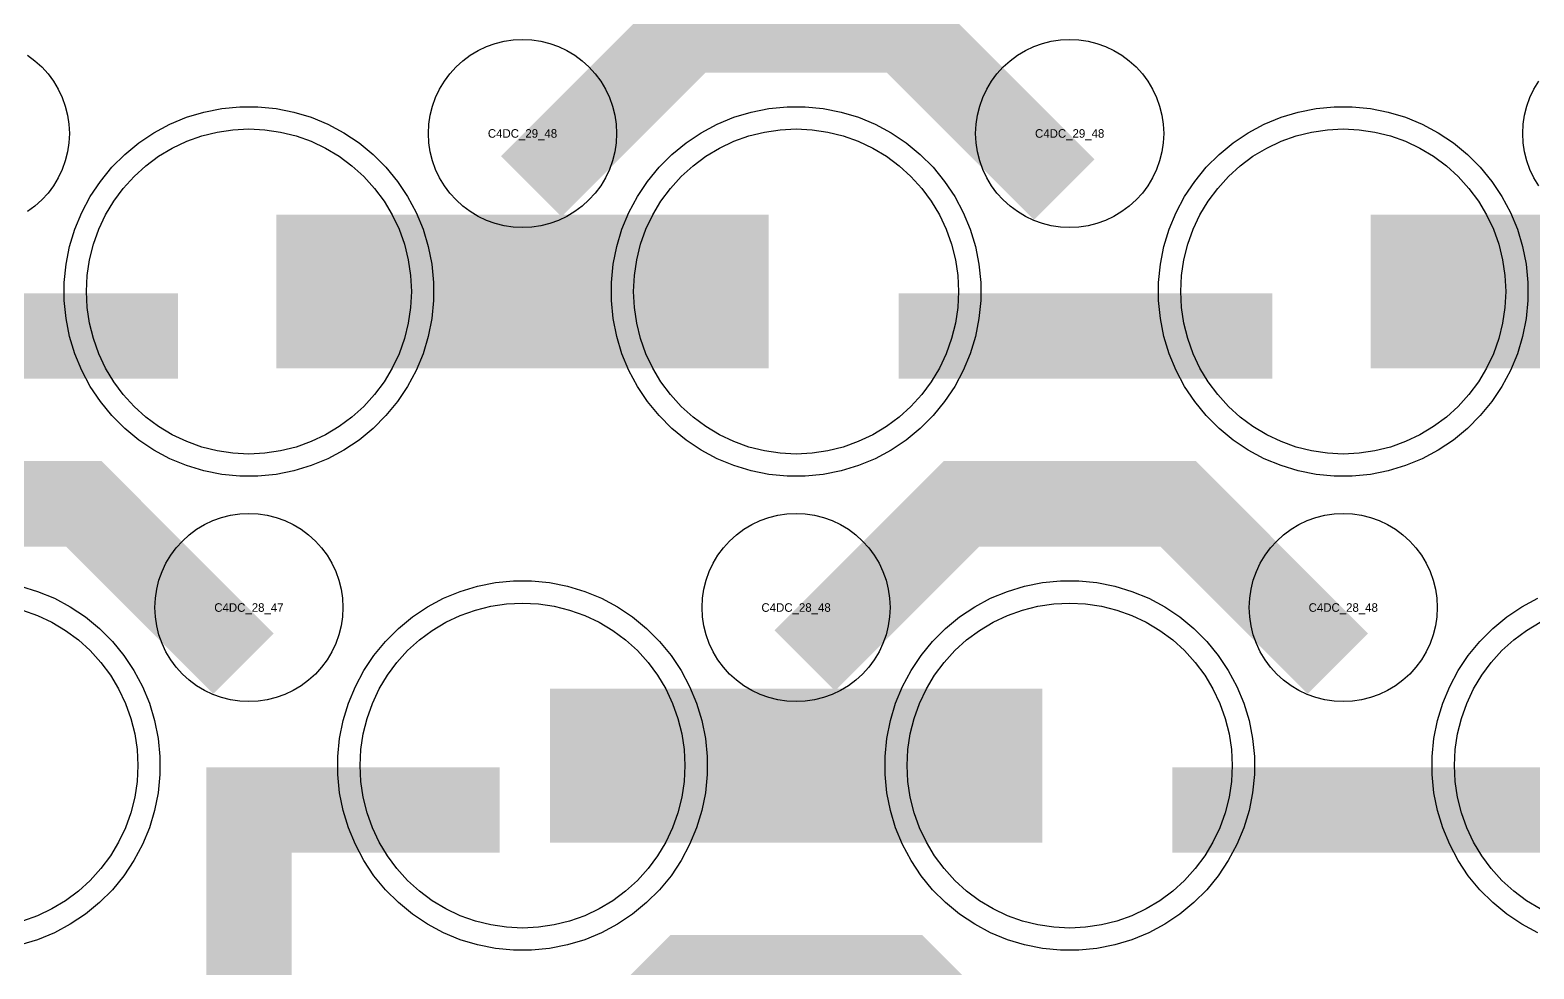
# Model space of a CAD drawing. Extents: x -11880 to 11880, y -14992 to 14992.
# Drawn here: x 3216 to 3655.8, y -11019.2 to -10744.8 of the extents above; entities that cross this region are included whole.
import ezdxf
from ezdxf.enums import TextEntityAlignment as Align

# ---------------------------------------------------------------- set-up
doc = ezdxf.new("R2010")
doc.units = 0
doc.header["$MEASUREMENT"] = 0
for name, color, linetype in [('GDS_775_DT_237', 138, 'CONTINUOUS'), ('RDL1_FS', 34, 'CONTINUOUS'), ('RDL_BS', 160, 'CONTINUOUS')]:
    doc.layers.add(name, color=color, linetype=linetype)

msp = doc.modelspace()

# ---------------------------------------------------------------- linework, layer by layer
at = {"layer": 'RDL1_FS'}
for points in [[(3280, -10868.714), (3275.343, -10868.485), (3270.732, -10867.801), (3266.209, -10866.669), (3261.819, -10865.097), (3257.605, -10863.105), (3253.605, -10860.707), (3249.86, -10857.929), (3246.406, -10854.799), (3243.276, -10851.345), (3240.498, -10847.6), (3238.1, -10843.6), (3236.108, -10839.386), (3234.536, -10834.996), (3233.404, -10830.473), (3232.72, -10825.862), (3232.491, -10821.205), (3232.72, -10816.548), (3233.404, -10811.937), (3234.536, -10807.414), (3236.108, -10803.024), (3238.1, -10798.81), (3240.498, -10794.81), (3243.276, -10791.065), (3246.406, -10787.611), (3249.86, -10784.481), (3253.605, -10781.703), (3257.605, -10779.305), (3261.819, -10777.313), (3266.209, -10775.741), (3270.732, -10774.609), (3275.343, -10773.925), (3280, -10773.696), (3284.657, -10773.925), (3289.268, -10774.609), (3293.791, -10775.741), (3298.181, -10777.313), (3302.395, -10779.305), (3306.395, -10781.703), (3310.14, -10784.481), (3313.594, -10787.611), (3316.724, -10791.065), (3319.502, -10794.81), (3321.9, -10798.81), (3323.892, -10803.024), (3325.464, -10807.414), (3326.596, -10811.937), (3327.28, -10816.548), (3327.509, -10821.205), (3327.28, -10825.862), (3326.596, -10830.473), (3325.464, -10834.996), (3323.892, -10839.386), (3321.9, -10843.6), (3319.502, -10847.6), (3316.724, -10851.345), (3313.594, -10854.799), (3310.14, -10857.929), (3306.395, -10860.707), (3302.395, -10863.105), (3298.181, -10865.097), (3293.791, -10866.669), (3289.268, -10867.801), (3284.657, -10868.485)], [(3440, -10868.714), (3435.343, -10868.485), (3430.732, -10867.801), (3426.209, -10866.669), (3421.819, -10865.097), (3417.605, -10863.105), (3413.605, -10860.707), (3409.86, -10857.929), (3406.406, -10854.799), (3403.276, -10851.345), (3400.498, -10847.6), (3398.1, -10843.6), (3396.108, -10839.386), (3394.536, -10834.996), (3393.404, -10830.473), (3392.72, -10825.862), (3392.491, -10821.205), (3392.72, -10816.548), (3393.404, -10811.937), (3394.536, -10807.414), (3396.108, -10803.024), (3398.1, -10798.81), (3400.498, -10794.81), (3403.276, -10791.065), (3406.406, -10787.611), (3409.86, -10784.481), (3413.605, -10781.703), (3417.605, -10779.305), (3421.819, -10777.313), (3426.209, -10775.741), (3430.732, -10774.609), (3435.343, -10773.925), (3440, -10773.696), (3444.657, -10773.925), (3449.268, -10774.609), (3453.791, -10775.741), (3458.181, -10777.313), (3462.395, -10779.305), (3466.395, -10781.703), (3470.14, -10784.481), (3473.594, -10787.611), (3476.724, -10791.065), (3479.502, -10794.81), (3481.9, -10798.81), (3483.892, -10803.024), (3485.464, -10807.414), (3486.596, -10811.937), (3487.28, -10816.548), (3487.509, -10821.205), (3487.28, -10825.862), (3486.596, -10830.473), (3485.464, -10834.996), (3483.892, -10839.386), (3481.9, -10843.6), (3479.502, -10847.6), (3476.724, -10851.345), (3473.594, -10854.799), (3470.14, -10857.929), (3466.395, -10860.707), (3462.395, -10863.105), (3458.181, -10865.097), (3453.791, -10866.669), (3449.268, -10867.801), (3444.657, -10868.485)], [(3600, -10868.714), (3595.343, -10868.485), (3590.732, -10867.801), (3586.209, -10866.669), (3581.819, -10865.097), (3577.605, -10863.105), (3573.605, -10860.707), (3569.86, -10857.929), (3566.406, -10854.799), (3563.276, -10851.345), (3560.498, -10847.6), (3558.1, -10843.6), (3556.108, -10839.386), (3554.536, -10834.996), (3553.404, -10830.473), (3552.72, -10825.862), (3552.491, -10821.205), (3552.72, -10816.548), (3553.404, -10811.937), (3554.536, -10807.414), (3556.108, -10803.024), (3558.1, -10798.81), (3560.498, -10794.81), (3563.276, -10791.065), (3566.406, -10787.611), (3569.86, -10784.481), (3573.605, -10781.703), (3577.605, -10779.305), (3581.819, -10777.313), (3586.209, -10775.741), (3590.732, -10774.609), (3595.343, -10773.925), (3600, -10773.696), (3604.657, -10773.925), (3609.268, -10774.609), (3613.791, -10775.741), (3618.181, -10777.313), (3622.395, -10779.305), (3626.395, -10781.703), (3630.14, -10784.481), (3633.594, -10787.611), (3636.724, -10791.065), (3639.502, -10794.81), (3641.9, -10798.81), (3643.892, -10803.024), (3645.464, -10807.414), (3646.596, -10811.937), (3647.28, -10816.548), (3647.509, -10821.205), (3647.28, -10825.862), (3646.596, -10830.473), (3645.464, -10834.996), (3643.892, -10839.386), (3641.9, -10843.6), (3639.502, -10847.6), (3636.724, -10851.345), (3633.594, -10854.799), (3630.14, -10857.929), (3626.395, -10860.707), (3622.395, -10863.105), (3618.181, -10865.097), (3613.791, -10866.669), (3609.268, -10867.801), (3604.657, -10868.485)]]:
    msp.add_lwpolyline(points, close=True, dxfattribs=at)
for points in [[(3288.002, -10821.205, 45, 45, 0), (3360.002, -10821.205, 45, 45, 0)], [(3360.002, -10821.205, 45, 45, 0), (3432.002, -10821.205, 45, 45, 0)], [(3608.002, -10821.205, 45, 45, 0), (3680.002, -10821.205, 45, 45, 0)]]:
    msp.add_lwpolyline(points, format="xyseb", dxfattribs=at)
msp.add_lwpolyline([(3213.791, -10914.306), (3218.181, -10915.878), (3222.395, -10917.87), (3226.395, -10920.268), (3230.14, -10923.046), (3233.594, -10926.176), (3236.724, -10929.63), (3239.502, -10933.375), (3241.9, -10937.375), (3243.892, -10941.589), (3245.464, -10945.979), (3246.596, -10950.502), (3247.28, -10955.113), (3247.509, -10959.77), (3247.28, -10964.427), (3246.596, -10969.038), (3245.464, -10973.561), (3243.892, -10977.951), (3241.9, -10982.165), (3239.502, -10986.165), (3236.724, -10989.91), (3233.594, -10993.364), (3230.14, -10996.494), (3226.395, -10999.272), (3222.395, -11001.67), (3218.181, -11003.662), (3213.791, -11005.234)], dxfattribs=at)
at = {"layer": 'RDL1_FS', "color": 241, "true_color": 0xf7abae}
for points in [[(3360, -11007.279), (3355.343, -11007.05), (3350.732, -11006.366), (3346.209, -11005.234), (3341.819, -11003.662), (3337.605, -11001.67), (3333.605, -10999.272), (3329.86, -10996.494), (3326.406, -10993.364), (3323.276, -10989.91), (3320.498, -10986.165), (3318.1, -10982.165), (3316.108, -10977.951), (3314.536, -10973.561), (3313.404, -10969.038), (3312.72, -10964.427), (3312.491, -10959.77), (3312.72, -10955.113), (3313.404, -10950.502), (3314.536, -10945.979), (3316.108, -10941.589), (3318.1, -10937.375), (3320.498, -10933.375), (3323.276, -10929.63), (3326.406, -10926.176), (3329.86, -10923.046), (3333.605, -10920.268), (3337.605, -10917.87), (3341.819, -10915.878), (3346.209, -10914.306), (3350.732, -10913.174), (3355.343, -10912.49), (3360, -10912.261), (3364.657, -10912.49), (3369.268, -10913.174), (3373.791, -10914.306), (3378.181, -10915.878), (3382.395, -10917.87), (3386.395, -10920.268), (3390.14, -10923.046), (3393.594, -10926.176), (3396.724, -10929.63), (3399.502, -10933.375), (3401.9, -10937.375), (3403.892, -10941.589), (3405.464, -10945.979), (3406.596, -10950.502), (3407.28, -10955.113), (3407.509, -10959.77), (3407.28, -10964.427), (3406.596, -10969.038), (3405.464, -10973.561), (3403.892, -10977.951), (3401.9, -10982.165), (3399.502, -10986.165), (3396.724, -10989.91), (3393.594, -10993.364), (3390.14, -10996.494), (3386.395, -10999.272), (3382.395, -11001.67), (3378.181, -11003.662), (3373.791, -11005.234), (3369.268, -11006.366), (3364.657, -11007.05)], [(3520, -11007.279), (3515.343, -11007.05), (3510.732, -11006.366), (3506.209, -11005.234), (3501.819, -11003.662), (3497.605, -11001.67), (3493.605, -10999.272), (3489.86, -10996.494), (3486.406, -10993.364), (3483.276, -10989.91), (3480.498, -10986.165), (3478.1, -10982.165), (3476.108, -10977.951), (3474.536, -10973.561), (3473.404, -10969.038), (3472.72, -10964.427), (3472.491, -10959.77), (3472.72, -10955.113), (3473.404, -10950.502), (3474.536, -10945.979), (3476.108, -10941.589), (3478.1, -10937.375), (3480.498, -10933.375), (3483.276, -10929.63), (3486.406, -10926.176), (3489.86, -10923.046), (3493.605, -10920.268), (3497.605, -10917.87), (3501.819, -10915.878), (3506.209, -10914.306), (3510.732, -10913.174), (3515.343, -10912.49), (3520, -10912.261), (3524.657, -10912.49), (3529.268, -10913.174), (3533.791, -10914.306), (3538.181, -10915.878), (3542.395, -10917.87), (3546.395, -10920.268), (3550.14, -10923.046), (3553.594, -10926.176), (3556.724, -10929.63), (3559.502, -10933.375), (3561.9, -10937.375), (3563.892, -10941.589), (3565.464, -10945.979), (3566.596, -10950.502), (3567.28, -10955.113), (3567.509, -10959.77), (3567.28, -10964.427), (3566.596, -10969.038), (3565.464, -10973.561), (3563.892, -10977.951), (3561.9, -10982.165), (3559.502, -10986.165), (3556.724, -10989.91), (3553.594, -10993.364), (3550.14, -10996.494), (3546.395, -10999.272), (3542.395, -11001.67), (3538.181, -11003.662), (3533.791, -11005.234), (3529.268, -11006.366), (3524.657, -11007.05)]]:
    msp.add_lwpolyline(points, close=True, dxfattribs=at)
msp.add_lwpolyline([(3657.605, -11001.67), (3653.605, -10999.272), (3649.86, -10996.494), (3646.406, -10993.364), (3643.276, -10989.91), (3640.498, -10986.165), (3638.1, -10982.165), (3636.108, -10977.951), (3634.536, -10973.561), (3633.404, -10969.038), (3632.72, -10964.427), (3632.491, -10959.77), (3632.72, -10955.113), (3633.404, -10950.502), (3634.536, -10945.979), (3636.108, -10941.589), (3638.1, -10937.375), (3640.498, -10933.375), (3643.276, -10929.63), (3646.406, -10926.176), (3649.86, -10923.046), (3653.605, -10920.268), (3657.605, -10917.87)], dxfattribs=at)
for points in [[(3368.002, -10959.77, 45, 45, 0), (3440.002, -10959.77, 45, 45, 0)], [(3440.002, -10959.77, 45, 45, 0), (3512.002, -10959.77, 45, 45, 0)]]:
    msp.add_lwpolyline(points, format="xyseb", dxfattribs=at)
at = {"layer": 'RDL_BS'}
for points in [[(3362.562, -10790.519, 25, 25, 0), (3408.377, -10744.704, 25, 25, 0), (3441.93, -10744.704, 25, 25, 0)], [(3518.401, -10791.418, 25, 25, 0), (3471.687, -10744.704, 25, 25, 0), (3441.929, -10744.704, 25, 25, 0)], [(3150.016, -10834.218, 25, 25, 0), (3259.281, -10834.218, 25, 25, 0)], [(3470.016, -10834.218, 25, 25, 0), (3579.281, -10834.218, 25, 25, 0)], [(3278.401, -10929.983, 25, 25, 0), (3231.687, -10883.269, 25, 25, 0), (3201.929, -10883.269, 25, 25, 0)], [(3442.562, -10929.084, 25, 25, 0), (3488.377, -10883.269, 25, 25, 0), (3521.93, -10883.269, 25, 25, 0)], [(3598.401, -10929.983, 25, 25, 0), (3551.687, -10883.269, 25, 25, 0), (3521.929, -10883.269, 25, 25, 0)], [(3362.562, -11067.649, 25, 25, 0), (3408.377, -11021.834, 25, 25, 0), (3441.93, -11021.834, 25, 25, 0)], [(3518.401, -11068.548, 25, 25, 0), (3471.687, -11021.834, 25, 25, 0), (3441.929, -11021.834, 25, 25, 0)]]:
    msp.add_lwpolyline(points, format="xyseb", dxfattribs=at)
for points in [[(3360, -10802.511), (3357.307, -10802.379), (3354.635, -10801.983), (3352.016, -10801.326), (3349.481, -10800.419), (3347.044, -10799.267), (3344.72, -10797.874), (3342.557, -10796.271), (3340.558, -10794.459), (3338.746, -10792.46), (3337.143, -10790.297), (3335.75, -10787.973), (3334.598, -10785.536), (3333.691, -10783.001), (3333.034, -10780.382), (3332.638, -10777.71), (3332.506, -10775.017), (3332.638, -10772.324), (3333.034, -10769.652), (3333.691, -10767.033), (3334.598, -10764.498), (3335.75, -10762.061), (3337.143, -10759.737), (3338.746, -10757.574), (3340.558, -10755.575), (3342.557, -10753.763), (3344.72, -10752.16), (3347.044, -10750.767), (3349.481, -10749.615), (3352.016, -10748.708), (3354.635, -10748.051), (3357.307, -10747.655), (3360, -10747.523), (3362.693, -10747.655), (3365.365, -10748.051), (3367.984, -10748.708), (3370.519, -10749.615), (3372.956, -10750.767), (3375.28, -10752.16), (3377.443, -10753.763), (3379.442, -10755.575), (3381.254, -10757.574), (3382.857, -10759.737), (3384.25, -10762.061), (3385.402, -10764.498), (3386.309, -10767.033), (3386.966, -10769.652), (3387.362, -10772.324), (3387.494, -10775.017), (3387.362, -10777.71), (3386.966, -10780.382), (3386.309, -10783.001), (3385.402, -10785.536), (3384.25, -10787.973), (3382.857, -10790.297), (3381.254, -10792.46), (3379.442, -10794.459), (3377.443, -10796.271), (3375.28, -10797.874), (3372.956, -10799.267), (3370.519, -10800.419), (3367.984, -10801.326), (3365.365, -10801.983), (3362.693, -10802.379)], [(3520, -10802.511), (3517.307, -10802.379), (3514.635, -10801.983), (3512.016, -10801.326), (3509.481, -10800.419), (3507.044, -10799.267), (3504.72, -10797.874), (3502.557, -10796.271), (3500.558, -10794.459), (3498.746, -10792.46), (3497.143, -10790.297), (3495.75, -10787.973), (3494.598, -10785.536), (3493.691, -10783.001), (3493.034, -10780.382), (3492.638, -10777.71), (3492.506, -10775.017), (3492.638, -10772.324), (3493.034, -10769.652), (3493.691, -10767.033), (3494.598, -10764.498), (3495.75, -10762.061), (3497.143, -10759.737), (3498.746, -10757.574), (3500.558, -10755.575), (3502.557, -10753.763), (3504.72, -10752.16), (3507.044, -10750.767), (3509.481, -10749.615), (3512.016, -10748.708), (3514.635, -10748.051), (3517.307, -10747.655), (3520, -10747.523), (3522.693, -10747.655), (3525.365, -10748.051), (3527.984, -10748.708), (3530.519, -10749.615), (3532.956, -10750.767), (3535.28, -10752.16), (3537.443, -10753.763), (3539.442, -10755.575), (3541.254, -10757.574), (3542.857, -10759.737), (3544.25, -10762.061), (3545.402, -10764.498), (3546.309, -10767.033), (3546.966, -10769.652), (3547.362, -10772.324), (3547.494, -10775.017), (3547.362, -10777.71), (3546.966, -10780.382), (3546.309, -10783.001), (3545.402, -10785.536), (3544.25, -10787.973), (3542.857, -10790.297), (3541.254, -10792.46), (3539.442, -10794.459), (3537.443, -10796.271), (3535.28, -10797.874), (3532.956, -10799.267), (3530.519, -10800.419), (3527.984, -10801.326), (3525.365, -10801.983), (3522.693, -10802.379)], [(3277.356, -10875.205), (3272.062, -10874.688), (3266.835, -10873.642), (3261.795, -10872.111), (3256.885, -10870.08), (3252.223, -10867.588), (3247.809, -10864.641), (3243.708, -10861.279), (3239.926, -10857.497), (3236.564, -10853.396), (3233.617, -10848.982), (3231.125, -10844.32), (3229.094, -10839.41), (3227.563, -10834.37), (3226.517, -10829.143), (3226, -10823.849), (3226, -10818.561), (3226.517, -10813.267), (3227.563, -10808.04), (3229.094, -10803), (3231.125, -10798.09), (3233.617, -10793.428), (3236.564, -10789.014), (3239.926, -10784.913), (3243.708, -10781.131), (3247.809, -10777.769), (3252.223, -10774.822), (3256.885, -10772.33), (3261.795, -10770.299), (3266.835, -10768.768), (3272.062, -10767.722), (3277.356, -10767.205), (3282.644, -10767.205), (3287.938, -10767.722), (3293.165, -10768.768), (3298.205, -10770.299), (3303.115, -10772.33), (3307.777, -10774.822), (3312.191, -10777.769), (3316.292, -10781.131), (3320.074, -10784.913), (3323.436, -10789.014), (3326.383, -10793.428), (3328.875, -10798.09), (3330.906, -10803), (3332.437, -10808.04), (3333.483, -10813.267), (3334, -10818.561), (3334, -10823.849), (3333.483, -10829.143), (3332.437, -10834.37), (3330.906, -10839.41), (3328.875, -10844.32), (3326.383, -10848.982), (3323.436, -10853.396), (3320.074, -10857.497), (3316.292, -10861.279), (3312.191, -10864.641), (3307.777, -10867.588), (3303.115, -10870.08), (3298.205, -10872.111), (3293.165, -10873.642), (3287.938, -10874.688), (3282.644, -10875.205)], [(3437.356, -10875.205), (3432.062, -10874.688), (3426.835, -10873.642), (3421.795, -10872.111), (3416.885, -10870.08), (3412.223, -10867.588), (3407.809, -10864.641), (3403.708, -10861.279), (3399.926, -10857.497), (3396.564, -10853.396), (3393.617, -10848.982), (3391.125, -10844.32), (3389.094, -10839.41), (3387.563, -10834.37), (3386.517, -10829.143), (3386, -10823.849), (3386, -10818.561), (3386.517, -10813.267), (3387.563, -10808.04), (3389.094, -10803), (3391.125, -10798.09), (3393.617, -10793.428), (3396.564, -10789.014), (3399.926, -10784.913), (3403.708, -10781.131), (3407.809, -10777.769), (3412.223, -10774.822), (3416.885, -10772.33), (3421.795, -10770.299), (3426.835, -10768.768), (3432.062, -10767.722), (3437.356, -10767.205), (3442.644, -10767.205), (3447.938, -10767.722), (3453.165, -10768.768), (3458.205, -10770.299), (3463.115, -10772.33), (3467.777, -10774.822), (3472.191, -10777.769), (3476.292, -10781.131), (3480.074, -10784.913), (3483.436, -10789.014), (3486.383, -10793.428), (3488.875, -10798.09), (3490.906, -10803), (3492.437, -10808.04), (3493.483, -10813.267), (3494, -10818.561), (3494, -10823.849), (3493.483, -10829.143), (3492.437, -10834.37), (3490.906, -10839.41), (3488.875, -10844.32), (3486.383, -10848.982), (3483.436, -10853.396), (3480.074, -10857.497), (3476.292, -10861.279), (3472.191, -10864.641), (3467.777, -10867.588), (3463.115, -10870.08), (3458.205, -10872.111), (3453.165, -10873.642), (3447.938, -10874.688), (3442.644, -10875.205)], [(3597.356, -10875.205), (3592.062, -10874.688), (3586.835, -10873.642), (3581.795, -10872.111), (3576.885, -10870.08), (3572.223, -10867.588), (3567.809, -10864.641), (3563.708, -10861.279), (3559.926, -10857.497), (3556.564, -10853.396), (3553.617, -10848.982), (3551.125, -10844.32), (3549.094, -10839.41), (3547.563, -10834.37), (3546.517, -10829.143), (3546, -10823.849), (3546, -10818.561), (3546.517, -10813.267), (3547.563, -10808.04), (3549.094, -10803), (3551.125, -10798.09), (3553.617, -10793.428), (3556.564, -10789.014), (3559.926, -10784.913), (3563.708, -10781.131), (3567.809, -10777.769), (3572.223, -10774.822), (3576.885, -10772.33), (3581.795, -10770.299), (3586.835, -10768.768), (3592.062, -10767.722), (3597.356, -10767.205), (3602.644, -10767.205), (3607.938, -10767.722), (3613.165, -10768.768), (3618.205, -10770.299), (3623.115, -10772.33), (3627.777, -10774.822), (3632.191, -10777.769), (3636.292, -10781.131), (3640.074, -10784.913), (3643.436, -10789.014), (3646.383, -10793.428), (3648.875, -10798.09), (3650.906, -10803), (3652.437, -10808.04), (3653.483, -10813.267), (3654, -10818.561), (3654, -10823.849), (3653.483, -10829.143), (3652.437, -10834.37), (3650.906, -10839.41), (3648.875, -10844.32), (3646.383, -10848.982), (3643.436, -10853.396), (3640.074, -10857.497), (3636.292, -10861.279), (3632.191, -10864.641), (3627.777, -10867.588), (3623.115, -10870.08), (3618.205, -10872.111), (3613.165, -10873.642), (3607.938, -10874.688), (3602.644, -10875.205)], [(3280, -10941.076), (3277.307, -10940.944), (3274.635, -10940.548), (3272.016, -10939.891), (3269.481, -10938.984), (3267.044, -10937.832), (3264.72, -10936.439), (3262.557, -10934.836), (3260.558, -10933.024), (3258.746, -10931.025), (3257.143, -10928.862), (3255.75, -10926.538), (3254.598, -10924.101), (3253.691, -10921.566), (3253.034, -10918.947), (3252.638, -10916.275), (3252.506, -10913.582), (3252.638, -10910.889), (3253.034, -10908.217), (3253.691, -10905.598), (3254.598, -10903.063), (3255.75, -10900.626), (3257.143, -10898.302), (3258.746, -10896.139), (3260.558, -10894.14), (3262.557, -10892.328), (3264.72, -10890.725), (3267.044, -10889.332), (3269.481, -10888.18), (3272.016, -10887.273), (3274.635, -10886.616), (3277.307, -10886.22), (3280, -10886.088), (3282.693, -10886.22), (3285.365, -10886.616), (3287.984, -10887.273), (3290.519, -10888.18), (3292.956, -10889.332), (3295.28, -10890.725), (3297.443, -10892.328), (3299.442, -10894.14), (3301.254, -10896.139), (3302.857, -10898.302), (3304.25, -10900.626), (3305.402, -10903.063), (3306.309, -10905.598), (3306.966, -10908.217), (3307.362, -10910.889), (3307.494, -10913.582), (3307.362, -10916.275), (3306.966, -10918.947), (3306.309, -10921.566), (3305.402, -10924.101), (3304.25, -10926.538), (3302.857, -10928.862), (3301.254, -10931.025), (3299.442, -10933.024), (3297.443, -10934.836), (3295.28, -10936.439), (3292.956, -10937.832), (3290.519, -10938.984), (3287.984, -10939.891), (3285.365, -10940.548), (3282.693, -10940.944)], [(3440, -10941.076), (3437.307, -10940.944), (3434.635, -10940.548), (3432.016, -10939.891), (3429.481, -10938.984), (3427.044, -10937.832), (3424.72, -10936.439), (3422.557, -10934.836), (3420.558, -10933.024), (3418.746, -10931.025), (3417.143, -10928.862), (3415.75, -10926.538), (3414.598, -10924.101), (3413.691, -10921.566), (3413.034, -10918.947), (3412.638, -10916.275), (3412.506, -10913.582), (3412.638, -10910.889), (3413.034, -10908.217), (3413.691, -10905.598), (3414.598, -10903.063), (3415.75, -10900.626), (3417.143, -10898.302), (3418.746, -10896.139), (3420.558, -10894.14), (3422.557, -10892.328), (3424.72, -10890.725), (3427.044, -10889.332), (3429.481, -10888.18), (3432.016, -10887.273), (3434.635, -10886.616), (3437.307, -10886.22), (3440, -10886.088), (3442.693, -10886.22), (3445.365, -10886.616), (3447.984, -10887.273), (3450.519, -10888.18), (3452.956, -10889.332), (3455.28, -10890.725), (3457.443, -10892.328), (3459.442, -10894.14), (3461.254, -10896.139), (3462.857, -10898.302), (3464.25, -10900.626), (3465.402, -10903.063), (3466.309, -10905.598), (3466.966, -10908.217), (3467.362, -10910.889), (3467.494, -10913.582), (3467.362, -10916.275), (3466.966, -10918.947), (3466.309, -10921.566), (3465.402, -10924.101), (3464.25, -10926.538), (3462.857, -10928.862), (3461.254, -10931.025), (3459.442, -10933.024), (3457.443, -10934.836), (3455.28, -10936.439), (3452.956, -10937.832), (3450.519, -10938.984), (3447.984, -10939.891), (3445.365, -10940.548), (3442.693, -10940.944)], [(3600, -10941.076), (3597.307, -10940.944), (3594.635, -10940.548), (3592.016, -10939.891), (3589.481, -10938.984), (3587.044, -10937.832), (3584.72, -10936.439), (3582.557, -10934.836), (3580.558, -10933.024), (3578.746, -10931.025), (3577.143, -10928.862), (3575.75, -10926.538), (3574.598, -10924.101), (3573.691, -10921.566), (3573.034, -10918.947), (3572.638, -10916.275), (3572.506, -10913.582), (3572.638, -10910.889), (3573.034, -10908.217), (3573.691, -10905.598), (3574.598, -10903.063), (3575.75, -10900.626), (3577.143, -10898.302), (3578.746, -10896.139), (3580.558, -10894.14), (3582.557, -10892.328), (3584.72, -10890.725), (3587.044, -10889.332), (3589.481, -10888.18), (3592.016, -10887.273), (3594.635, -10886.616), (3597.307, -10886.22), (3600, -10886.088), (3602.693, -10886.22), (3605.365, -10886.616), (3607.984, -10887.273), (3610.519, -10888.18), (3612.956, -10889.332), (3615.28, -10890.725), (3617.443, -10892.328), (3619.442, -10894.14), (3621.254, -10896.139), (3622.857, -10898.302), (3624.25, -10900.626), (3625.402, -10903.063), (3626.309, -10905.598), (3626.966, -10908.217), (3627.362, -10910.889), (3627.494, -10913.582), (3627.362, -10916.275), (3626.966, -10918.947), (3626.309, -10921.566), (3625.402, -10924.101), (3624.25, -10926.538), (3622.857, -10928.862), (3621.254, -10931.025), (3619.442, -10933.024), (3617.443, -10934.836), (3615.28, -10936.439), (3612.956, -10937.832), (3610.519, -10938.984), (3607.984, -10939.891), (3605.365, -10940.548), (3602.693, -10940.944)]]:
    msp.add_lwpolyline(points, close=True, dxfattribs=at)
for points in [[(3215.28, -10752.16), (3217.443, -10753.763), (3219.442, -10755.575), (3221.254, -10757.574), (3222.857, -10759.737), (3224.25, -10762.061), (3225.402, -10764.498), (3226.309, -10767.033), (3226.966, -10769.652), (3227.362, -10772.324), (3227.494, -10775.017), (3227.362, -10777.71), (3226.966, -10780.382), (3226.309, -10783.001), (3225.402, -10785.536), (3224.25, -10787.973), (3222.857, -10790.297), (3221.254, -10792.46), (3219.442, -10794.459), (3217.443, -10796.271), (3215.28, -10797.874)], [(3657.143, -10790.297), (3655.75, -10787.973), (3654.598, -10785.536), (3653.691, -10783.001), (3653.034, -10780.382), (3652.638, -10777.71), (3652.506, -10775.017), (3652.638, -10772.324), (3653.034, -10769.652), (3653.691, -10767.033), (3654.598, -10764.498), (3655.75, -10762.061), (3657.143, -10759.737)], [(3213.165, -10907.333), (3218.205, -10908.864), (3223.115, -10910.895), (3227.777, -10913.387), (3232.191, -10916.334), (3236.292, -10919.696), (3240.074, -10923.478), (3243.436, -10927.579), (3246.383, -10931.993), (3248.875, -10936.655), (3250.906, -10941.565), (3252.437, -10946.605), (3253.483, -10951.832), (3254, -10957.126), (3254, -10962.414), (3253.483, -10967.708), (3252.437, -10972.935), (3250.906, -10977.975), (3248.875, -10982.885), (3246.383, -10987.547), (3243.436, -10991.961), (3240.074, -10996.062), (3236.292, -10999.844), (3232.191, -11003.206), (3227.777, -11006.153), (3223.115, -11008.645), (3218.205, -11010.676), (3213.165, -11012.207)]]:
    msp.add_lwpolyline(points, dxfattribs=at)
at = {"layer": 'RDL_BS', "color": 241, "true_color": 0xf7abae}
for points in [[(3357.356, -11013.77), (3352.062, -11013.253), (3346.835, -11012.207), (3341.795, -11010.676), (3336.885, -11008.645), (3332.223, -11006.153), (3327.809, -11003.206), (3323.708, -10999.844), (3319.926, -10996.062), (3316.564, -10991.961), (3313.617, -10987.547), (3311.125, -10982.885), (3309.094, -10977.975), (3307.563, -10972.935), (3306.517, -10967.708), (3306, -10962.414), (3306, -10957.126), (3306.517, -10951.832), (3307.563, -10946.605), (3309.094, -10941.565), (3311.125, -10936.655), (3313.617, -10931.993), (3316.564, -10927.579), (3319.926, -10923.478), (3323.708, -10919.696), (3327.809, -10916.334), (3332.223, -10913.387), (3336.885, -10910.895), (3341.795, -10908.864), (3346.835, -10907.333), (3352.062, -10906.287), (3357.356, -10905.77), (3362.644, -10905.77), (3367.938, -10906.287), (3373.165, -10907.333), (3378.205, -10908.864), (3383.115, -10910.895), (3387.777, -10913.387), (3392.191, -10916.334), (3396.292, -10919.696), (3400.074, -10923.478), (3403.436, -10927.579), (3406.383, -10931.993), (3408.875, -10936.655), (3410.906, -10941.565), (3412.437, -10946.605), (3413.483, -10951.832), (3414, -10957.126), (3414, -10962.414), (3413.483, -10967.708), (3412.437, -10972.935), (3410.906, -10977.975), (3408.875, -10982.885), (3406.383, -10987.547), (3403.436, -10991.961), (3400.074, -10996.062), (3396.292, -10999.844), (3392.191, -11003.206), (3387.777, -11006.153), (3383.115, -11008.645), (3378.205, -11010.676), (3373.165, -11012.207), (3367.938, -11013.253), (3362.644, -11013.77)], [(3517.356, -11013.77), (3512.062, -11013.253), (3506.835, -11012.207), (3501.795, -11010.676), (3496.885, -11008.645), (3492.223, -11006.153), (3487.809, -11003.206), (3483.708, -10999.844), (3479.926, -10996.062), (3476.564, -10991.961), (3473.617, -10987.547), (3471.125, -10982.885), (3469.094, -10977.975), (3467.563, -10972.935), (3466.517, -10967.708), (3466, -10962.414), (3466, -10957.126), (3466.517, -10951.832), (3467.563, -10946.605), (3469.094, -10941.565), (3471.125, -10936.655), (3473.617, -10931.993), (3476.564, -10927.579), (3479.926, -10923.478), (3483.708, -10919.696), (3487.809, -10916.334), (3492.223, -10913.387), (3496.885, -10910.895), (3501.795, -10908.864), (3506.835, -10907.333), (3512.062, -10906.287), (3517.356, -10905.77), (3522.644, -10905.77), (3527.938, -10906.287), (3533.165, -10907.333), (3538.205, -10908.864), (3543.115, -10910.895), (3547.777, -10913.387), (3552.191, -10916.334), (3556.292, -10919.696), (3560.074, -10923.478), (3563.436, -10927.579), (3566.383, -10931.993), (3568.875, -10936.655), (3570.906, -10941.565), (3572.437, -10946.605), (3573.483, -10951.832), (3574, -10957.126), (3574, -10962.414), (3573.483, -10967.708), (3572.437, -10972.935), (3570.906, -10977.975), (3568.875, -10982.885), (3566.383, -10987.547), (3563.436, -10991.961), (3560.074, -10996.062), (3556.292, -10999.844), (3552.191, -11003.206), (3547.777, -11006.153), (3543.115, -11008.645), (3538.205, -11010.676), (3533.165, -11012.207), (3527.938, -11013.253), (3522.644, -11013.77)]]:
    msp.add_lwpolyline(points, close=True, dxfattribs=at)
msp.add_lwpolyline([(3656.885, -11008.645), (3652.223, -11006.153), (3647.809, -11003.206), (3643.708, -10999.844), (3639.926, -10996.062), (3636.564, -10991.961), (3633.617, -10987.547), (3631.125, -10982.885), (3629.094, -10977.975), (3627.563, -10972.935), (3626.517, -10967.708), (3626, -10962.414), (3626, -10957.126), (3626.517, -10951.832), (3627.563, -10946.605), (3629.094, -10941.565), (3631.125, -10936.655), (3633.617, -10931.993), (3636.564, -10927.579), (3639.926, -10923.478), (3643.708, -10919.696), (3647.809, -10916.334), (3652.223, -10913.387), (3656.885, -10910.895)], dxfattribs=at)
for points in [[(3280, -11067.06, 25, 25, 0), (3280, -10960.283, 25, 25, 0)], [(3267.5, -10972.783, 25, 25, 0), (3353.333, -10972.783, 25, 25, 0)], [(3307.056, -10972.783, 25, 25, 0), (3348.26, -10972.783, 25, 25, 0)], [(3550.016, -10972.783, 25, 25, 0), (3659.281, -10972.783, 25, 25, 0)], [(3280, -10990.752, 25, 25, 0), (3280, -11036.372, 25, 25, 0)]]:
    msp.add_lwpolyline(points, format="xyseb", dxfattribs=at)

# ---------------------------------------------------------------- texts
at = {"layer": 'GDS_775_DT_237'}
for s, p in [('C4DC_29_48', (3360, -10775.017)), ('C4DC_29_48', (3360, -10775.017)), ('C4DC_29_48', (3520, -10775.017)), ('C4DC_29_48', (3520, -10775.017)), ('C4DC_28_47', (3280, -10913.582)), ('C4DC_28_47', (3280, -10913.582)), ('C4DC_28_48', (3440, -10913.582)), ('C4DC_28_48', (3440, -10913.582)), ('C4DC_28_48', (3600, -10913.582)), ('C4DC_28_48', (3600, -10913.582))]:
    msp.add_text(s, height=2.5, dxfattribs=at).set_placement(p, align=Align.MIDDLE_CENTER)

doc.saveas('drawing.dxf')
